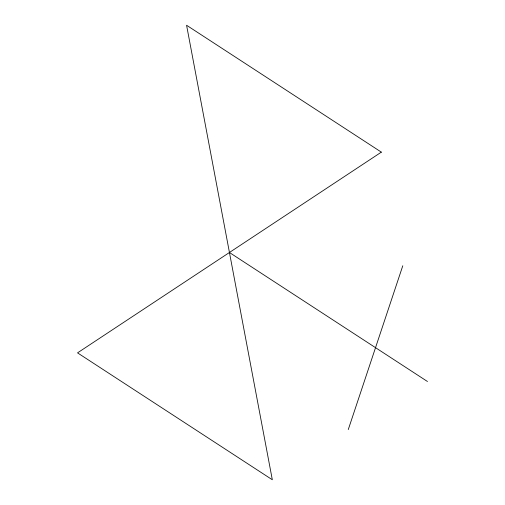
<?xml version="1.0" encoding="UTF-8"?>
<svg xmlns="http://www.w3.org/2000/svg" width="505" height="505" viewBox="0 0 505 505"><rect width="100%" height="100%" fill="white"/><g stroke="black" fill="none" stroke-linecap="round" stroke-linejoin="round"><path stroke-width="0.76" d="M348.267 429.572L402.788 265.763M229.44 252.5L427.47 381.502M381.351 152.138L77.53 352.862L272.315 479.75L186.572 25.25L381.351 152.138"/></g></svg>
